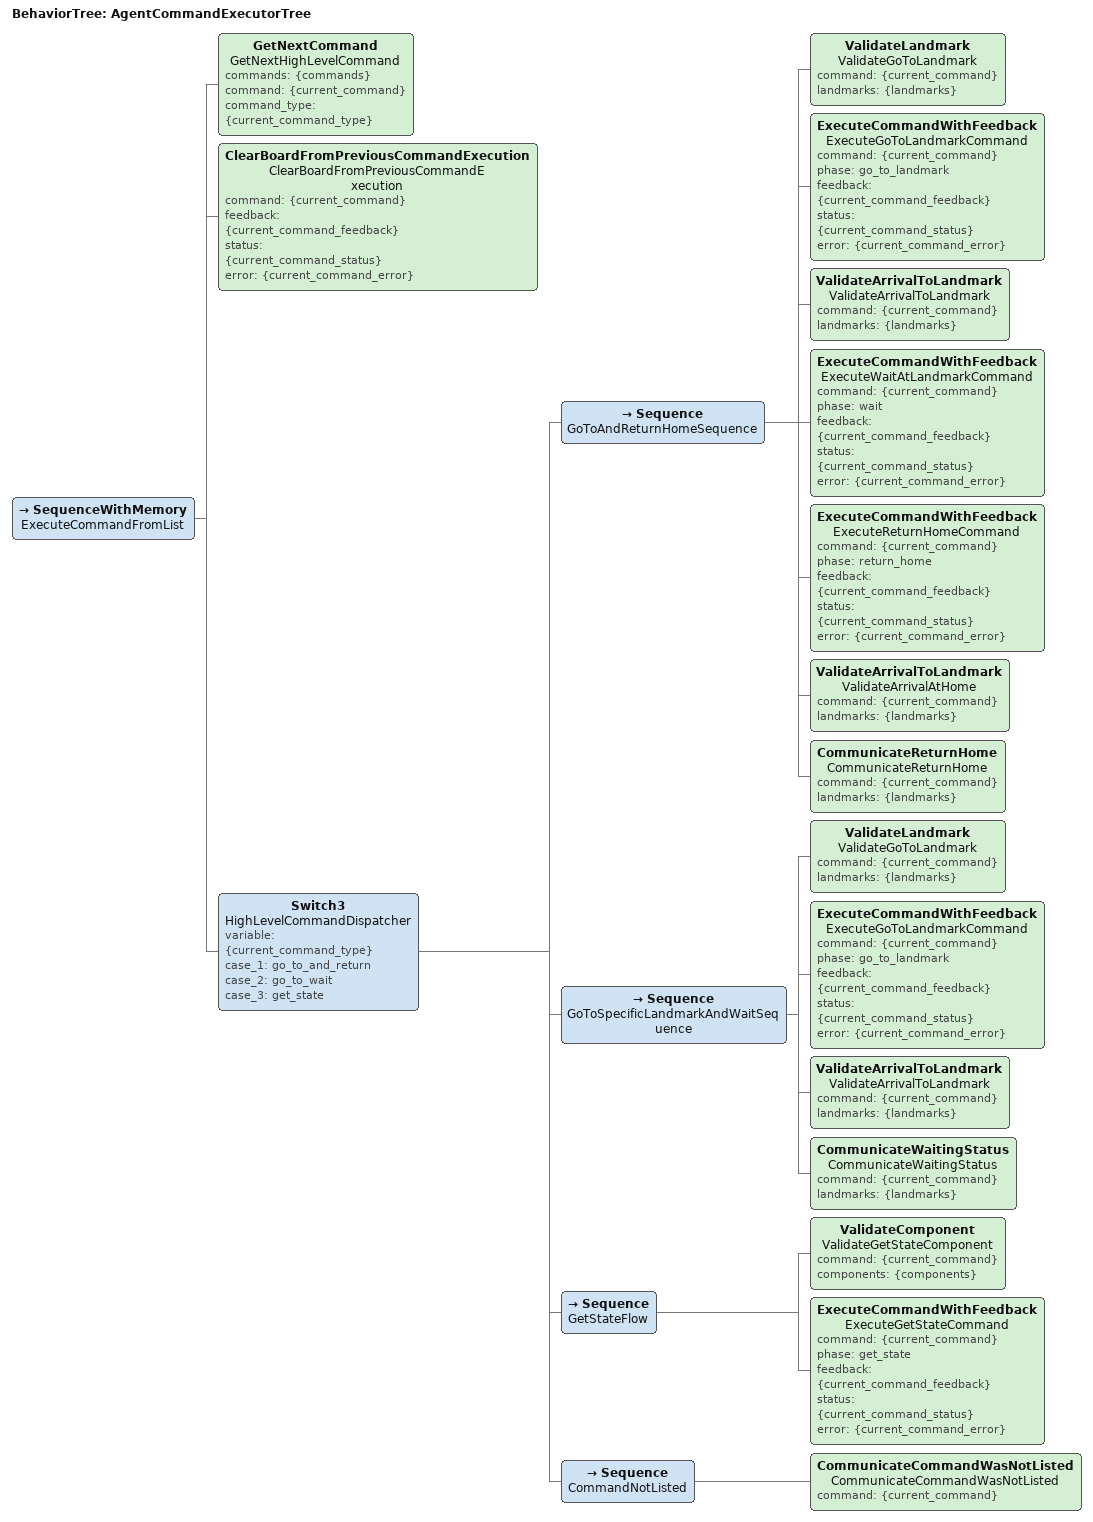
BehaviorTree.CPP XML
<root BTCPP_format="4">

  <BehaviorTree ID="AgentCommandExecutorTree">

    <SequenceWithMemory name="ExecuteCommandFromList">

      <GetNextCommand
        name="GetNextHighLevelCommand"
        commands="{commands}"
        command="{current_command}"
        command_type="{current_command_type}" />

      <ClearBoardFromPreviousCommandExecution
        name="ClearBoardFromPreviousCommandExecution"
        command="{current_command}"
        feedback="{current_command_feedback}"
        status="{current_command_status}"
        error="{current_command_error}" />

      <Switch3 name="HighLevelCommandDispatcher"
               variable="{current_command_type}"
               case_1="go_to_and_return"
               case_2="go_to_wait"
               case_3="get_state">

        <!-- case_1: go_to(landmark) + wait(time) + go_to(home) -->
        <Sequence name="GoToAndReturnHomeSequence">

          <ValidateLandmark
            name="ValidateGoToLandmark"
            command="{current_command}"
            landmarks="{landmarks}" />

          <ExecuteCommandWithFeedback
            name="ExecuteGoToLandmarkCommand"
            command="{current_command}"
            phase="go_to_landmark"
            feedback="{current_command_feedback}"
            status="{current_command_status}"
            error="{current_command_error}" />

          <ValidateArrivalToLandmark
            name="ValidateArrivalToLandmark"
            command="{current_command}"
            landmarks="{landmarks}" />

          <ExecuteCommandWithFeedback
            name="ExecuteWaitAtLandmarkCommand"
            command="{current_command}"
            phase="wait"
            feedback="{current_command_feedback}"
            status="{current_command_status}"
            error="{current_command_error}" />

          <ExecuteCommandWithFeedback
            name="ExecuteReturnHomeCommand"
            command="{current_command}"
            phase="return_home"
            feedback="{current_command_feedback}"
            status="{current_command_status}"
            error="{current_command_error}" />

          <ValidateArrivalToLandmark
            name="ValidateArrivalAtHome"
            command="{current_command}"
            landmarks="{landmarks}" />

          <CommunicateReturnHome
            name="CommunicateReturnHome"
            command="{current_command}"
            landmarks="{landmarks}" />

        </Sequence>

        <!-- case_2: go_to(landmark) + wait indefinitely -->
        <Sequence name="GoToSpecificLandmarkAndWaitSequence">

          <ValidateLandmark
            name="ValidateGoToLandmark"
            command="{current_command}"
            landmarks="{landmarks}" />

          <ExecuteCommandWithFeedback
            name="ExecuteGoToLandmarkCommand"
            command="{current_command}"
            phase="go_to_landmark"
            feedback="{current_command_feedback}"
            status="{current_command_status}"
            error="{current_command_error}" />

          <ValidateArrivalToLandmark
            name="ValidateArrivalToLandmark"
            command="{current_command}"
            landmarks="{landmarks}" />

          <CommunicateWaitingStatus
            name="CommunicateWaitingStatus"
            command="{current_command}"
            landmarks="{landmarks}" />

        </Sequence>

        <!-- case_3: read state of a component -->
        <Sequence name="GetStateFlow">

          <ValidateComponent
            name="ValidateGetStateComponent"
            command="{current_command}"
            components="{components}" />

          <ExecuteCommandWithFeedback
            name="ExecuteGetStateCommand"
            command="{current_command}"
            phase="get_state"
            feedback="{current_command_feedback}"
            status="{current_command_status}"
            error="{current_command_error}" />

        </Sequence>

        <!-- default: command type not recognized -->
        <Sequence name="CommandNotListed">

          <CommunicateCommandWasNotListed
            name="CommunicateCommandWasNotListed"
            command="{current_command}" />

        </Sequence>

      </Switch3>

    </SequenceWithMemory>

  </BehaviorTree>

</root>
